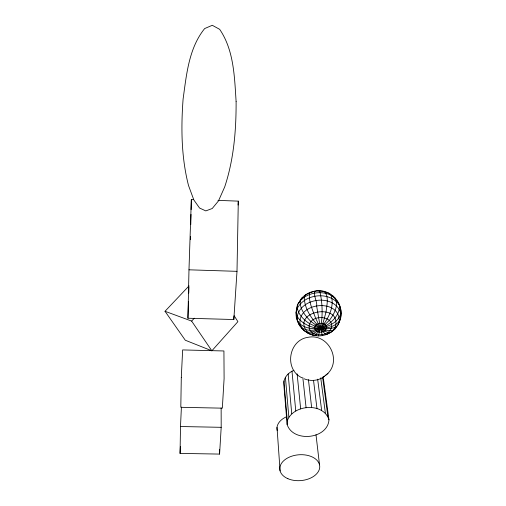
<?xml version="1.0" encoding="UTF-8"?>
<svg xmlns="http://www.w3.org/2000/svg" width="506" height="506" viewBox="0 0 506 506"><rect width="100%" height="100%" fill="white"/><g stroke="black" fill="none" stroke-linecap="round" stroke-linejoin="round"><path stroke-width="0.76" d="M221.141 407.906L221.192 427.317L219.591 454.084L180.06 453.401L180.497 426.526L181.407 407.077M193.697 199.472L191.35 199.383L188.978 269.812L187.928 318.242L233.829 319.526L233.892 316.389M233.829 319.526L236.998 271.336L238.301 201.135L217.953 200.376M339.444 320.551C337.167 331.753 323.081 338.628 312.449 334.871L313.865 335.054M190.446 239.597L190.515 236.447M190.781 224.62L191.009 214.367M191.116 209.636L191.35 199.383M293.973 370.303C288.249 372.549 283.101 378.121 283.828 384.63L287.142 424.553C293.069 442.782 327.705 439.208 328.97 419.816L323.6 380.019L322.727 377.147M187.928 318.242L188.479 301.734M188.77 293.088L188.978 286.801M287.142 424.553L287.281 420.809L283.942 380.91M180.06 453.401L180.383 446.368M238.054 205.056L238.301 201.135M322.493 335.143L322.411 335.655C319.773 325.896 318.407 315.82 316.604 305.877C317.977 301.778 309.514 288.711 318.875 290.792C334.902 290.248 347.065 310.134 338.204 323.688M298.995 302.911C301.291 296.301 308.192 292.55 314.713 291.089M287.281 420.809C293.056 404.332 323.606 402.15 328.97 419.816M335.984 327.274L335.377 328.628L330.051 332.739C322.664 331.879 317.123 325.491 311.057 321.607C305.529 316.079 299.299 308.97 300.355 300.583L301.785 298.04L303.056 297.3M297.123 307.534C292.765 319.305 302.006 333.283 314.156 335.434C322.195 330.924 323.676 320.127 326.035 311.974C326.75 305.409 329.064 297.326 324.681 291.608L318.875 290.792M325.693 375.262C342.979 362.347 329.115 333.176 308.274 337.268C288.622 339.754 283.853 369.279 301.81 377.723M318.223 335.952C323.176 322.189 323.119 305.156 319.703 290.931L314.574 291.304L309.653 292.689C308.217 301.582 312.853 310.305 315.731 318.508C318.742 324.011 320.684 331.322 326.44 334.561L331.791 331.588M189.054 285.877L165.013 311.285L185.285 340.228L211.862 350.803L237.902 321.645L234.088 315.636M165.013 311.285L191.635 321.082L194.298 318.192M304.169 378.811C310.773 381.594 319.052 380.797 324.599 376.122M322.891 377.489L328.014 373.403M300.577 300.766C297.718 302.854 296.478 306.927 296.446 310.342M310.716 292.215L305.282 294.992L304.283 297.161L300.355 300.583L297.661 304.587L297.364 308.186L296.029 312.664L297.218 316.503L297.42 320.842L300.058 324.061L301.551 327.698L304.251 330.842L307.427 332.126L310.475 334.131C318.388 332.708 323.72 325.415 329.425 320.298C334.023 314.194 338.849 305.732 335.168 298.085L331.076 295.245L329.153 293.278L327.844 292.987M180.497 426.526L221.192 427.317M188.978 269.812L236.998 271.336M315.276 335.231L316.693 335.415M331.487 295.39L332.809 295.814L334.959 298.502M310.475 334.131L307.971 333.283L307.091 332.189M322.91 291.342L326.541 292.696M336.99 300.634C342.391 307.673 341.892 317.477 337.919 325.111L335.067 327.426L332.992 330.31C324.763 331.778 316.933 326.8 309.615 323.682C304.049 320.039 298.591 315.036 297.364 308.186C305.301 293.537 329.83 290.988 339.412 305.175C340.177 314.099 333.056 321.247 326.066 325.655C320.013 328.179 314.39 333.037 307.427 332.126C289.881 310.671 343.327 301.69 335.067 327.426C322.739 330.937 304.669 328.052 297.218 316.503C301.102 297.047 335.029 293.689 340.861 313.385C337.521 324.498 325.004 327.42 315.111 329.868C308.439 331.335 299.027 329.279 297.958 321.323M191.635 321.082L211.862 350.803M296.238 317.142L297.673 320.627M301.671 327.002L302.082 328.381M322.613 377.21L327.844 416.198M320.728 377.9L325.345 412.966M317.66 379.19L321.633 410.353M313.543 380.499L316.965 408.538M316.003 434.755L319.52 464.824M308.426 379.62L311.658 407.665M302.803 377.406L306.098 407.792M297.111 373.839L300.672 408.918M291.981 371.164L295.77 410.961M288.154 373.934L291.734 413.756M285.416 377.261L288.844 417.121M277.01 427.368L280.09 470.928M219.585 449.404L219.591 454.084M277.256 430.726A19.089 12.909 -4.8 0 1 286.497 416.773M304.283 297.161C304.327 309.318 312.436 320.001 320.652 328.286C327.382 328.299 334.77 326.731 339.229 321.266C340.127 298.021 297.364 302.031 300.058 324.061C305.833 328.622 313.594 329.311 320.652 328.286C327.932 319.394 334.915 306.952 331.076 295.245C322.575 291.152 312.158 292.095 304.283 297.161M181.293 377.59L180.806 407.298L222.336 408.165L224.101 378.583L223.924 350.974L182.647 349.924L181.293 377.59M236.106 101.472C236.22 130.276 233.835 159.453 224.696 186.929L218.484 200.901L212.235 208.504L205.815 210.913L199.573 208.036L193.855 199.984L188.523 185.544C181.293 157.353 180.939 127.948 183.096 99.081C186.461 74.875 188.738 48.279 204.658 28.564L212.292 25.3L219.661 29.323C233.987 50.303 234.487 76.994 236.106 101.472M309.615 323.682C305.485 336.06 326.598 338.571 331.05 328.786C335.472 316.313 313.967 313.669 309.615 323.682M315.01 326.44C312.834 332.872 323.834 334.181 326.13 329.083C328.388 322.632 317.281 321.285 315.01 326.44M287.889 478.695A20.025 12.954 -4.7 0 0 319.615 468.208A20.025 12.954 -4.7 0 0 291.772 456.178A20.025 12.954 -4.7 0 0 287.889 478.695"/></g></svg>
